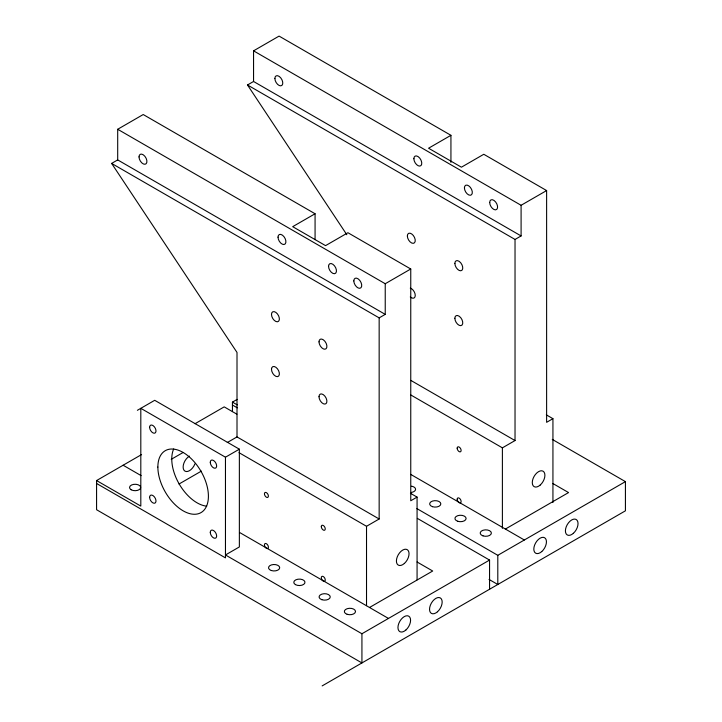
<?xml version="1.0" encoding="UTF-8"?>
<svg xmlns="http://www.w3.org/2000/svg" width="722" height="722" viewBox="0 0 722 722"><rect width="100%" height="100%" fill="white"/><g stroke="black" fill="none" stroke-linecap="round" stroke-linejoin="round"><path stroke-width="1.08" d="M117.695 129.274L385.232 283.737L385.232 314.377L117.695 159.914L117.695 129.274L143.218 114.536L315.072 213.757L315.072 239.668M253.557 50.838L521.094 205.292L521.094 235.941L253.557 81.478L253.557 50.838L279.08 36.1L450.934 135.312L450.934 162.36M111.63 163.416L379.158 317.879L379.158 518.992L237.006 436.927L237.006 352.444L111.63 163.416L117.695 159.914M346.804 234.704L247.493 84.979L253.557 81.478M315.072 213.757L292.699 226.672L325.559 245.633L347.923 232.728L410.755 268.999L410.755 500.761L417.072 497.106L417.072 579.829M450.934 135.312L428.57 148.227L461.421 167.197L483.785 154.282L546.617 190.563L546.617 422.316L552.935 418.67L552.935 502.503M137.388 410.304L154.707 400.304L239.361 449.183L239.361 546.942L225.463 554.965L361.93 633.754L489.561 560.073L489.561 589.251M385.232 283.737L410.755 268.999M521.094 205.292L546.617 190.563M361.93 633.754L361.93 662.94L96.577 509.732L96.577 480.554L141.584 454.571M195.039 423.706L224.199 406.874L236.888 414.193M232.439 411.594L232.439 402.109L237.186 399.374M379.158 317.879L385.232 314.377M247.493 84.979L515.03 239.442L521.094 235.941M171.231 459.336L182.892 452.604M227.286 442.532L237.006 436.927M179.002 484.029L201.357 471.123M96.577 480.554L140.808 506.086L140.808 408.327L225.463 457.207L239.361 449.183M238.973 452.649L366.523 526.293L379.158 518.992M410.863 395.006L502.395 447.848L515.03 440.555L515.03 239.442M369.52 607.491L432.695 571.012L417.072 561.996M505.382 529.055L568.557 492.575L552.944 483.559M416.892 508.604L497.801 555.317L625.423 481.628L625.423 510.815L322.156 685.9M546.301 414.843L552.935 418.67M552.258 439.391L625.423 481.628M410.845 380.404L515.03 440.555M410.692 474.381L524.334 539.993M410.439 493.279L417.072 497.106M232.439 402.109L237.249 404.889M232.439 405.033L237.321 407.849M417.361 518.396L489.561 560.073M489.02 579.423L497.801 584.495L497.801 555.317M123.11 465.23L141.124 475.627M239.686 532.538L388.472 618.438M96.577 483.469L225.463 557.88L225.463 457.207M502.395 447.848L502.395 528.333M366.523 526.293L366.523 605.659M410.276 288.132A5.586 3.222 60 0 1 415.249 295.406A5.586 3.222 60 0 1 410.276 296.941M411.423 486.177A5.586 3.222 0 0 1 415.565 489.29A5.586 3.222 0 0 1 411.423 492.404M194.922 463.894A8.935 5.162 -60 0 1 183.984 470.221A8.935 5.162 -60 0 1 189.453 456.114M206.709 506.167A35.739 20.631 60 0 1 179.164 483.939A35.739 20.631 60 0 1 173.686 448.976M322.77 580.741A2.789 1.615 60 0 1 321.768 576.49A2.789 1.615 60 0 1 325.071 578.9A2.789 1.615 60 0 1 323.285 581.111M266.418 548.287A2.789 1.615 60 0 1 264.631 544.009A2.789 1.615 60 0 1 267.934 545.408A2.789 1.615 60 0 1 266.932 548.503M454.869 318.276A5.586 3.222 60 0 0 460.789 325.649A5.586 3.222 60 0 0 460.789 317.752A5.586 3.222 60 0 0 454.869 318.276M540.227 485.031A8.935 5.162 -60 0 0 543.061 471.186A8.935 5.162 -60 0 0 532.493 480.563A8.935 5.162 -60 0 0 540.227 485.031M457.17 448.191A2.789 1.615 60 0 0 460.131 451.873A2.789 1.615 60 0 0 460.131 447.92A2.789 1.615 60 0 0 457.17 448.191M457.17 499.254A2.789 1.615 60 0 0 460.131 502.936A2.789 1.615 60 0 0 460.131 498.983A2.789 1.615 60 0 0 457.17 499.254M464.417 187.9A5.586 3.222 60 0 0 470.347 195.265A5.586 3.222 60 0 0 470.347 187.368A5.586 3.222 60 0 0 464.417 187.9M489.697 202.485A5.586 3.222 60 0 0 495.617 209.858A5.586 3.222 60 0 0 495.617 201.961A5.586 3.222 60 0 0 489.697 202.485M454.869 263.413A5.586 3.222 60 0 0 460.789 270.777A5.586 3.222 60 0 0 460.789 262.88A5.586 3.222 60 0 0 454.869 263.413M274.883 78.463A5.586 3.222 60 0 0 280.804 85.837A5.586 3.222 60 0 0 280.804 77.94A5.586 3.222 60 0 0 274.883 78.463M413.877 158.714A5.586 3.222 60 0 0 419.798 166.087A5.586 3.222 60 0 0 419.798 158.19A5.586 3.222 60 0 0 413.877 158.714M407.352 235.977A5.586 3.222 60 0 0 413.273 243.341A5.586 3.222 60 0 0 413.273 235.444A5.586 3.222 60 0 0 407.352 235.977M432.46 506.673A5.586 3.222 0 0 0 440.835 503.884A5.586 3.222 0 0 0 432.46 501.086A5.586 3.222 0 0 0 432.46 506.673M457.73 521.266A5.586 3.222 0 0 0 466.105 518.468A5.586 3.222 0 0 0 457.73 515.679A5.586 3.222 0 0 0 457.73 521.266M483 535.859A5.586 3.222 0 0 0 491.375 533.062A5.586 3.222 0 0 0 483 530.273A5.586 3.222 0 0 0 483 535.859M541.762 551.572A8.935 5.162 -60 0 0 544.596 537.728A8.935 5.162 -60 0 0 534.027 547.105A8.935 5.162 -60 0 0 541.762 551.572M573.349 533.332A8.935 5.162 -60 0 0 576.183 519.488A8.935 5.162 -60 0 0 565.615 528.865A8.935 5.162 -60 0 0 573.349 533.332M210.273 462.297A4.503 2.599 60 0 0 215.057 468.244A4.503 2.599 60 0 0 215.057 461.872A4.503 2.599 60 0 0 210.273 462.297M210.273 532.331A4.503 2.599 60 0 0 215.057 538.278A4.503 2.599 60 0 0 215.057 531.906A4.503 2.599 60 0 0 210.273 532.331M347.138 614.296A5.586 3.222 0 0 0 355.513 611.507A5.586 3.222 0 0 0 347.138 608.709A5.586 3.222 0 0 0 347.138 614.296M131.169 489.76A5.586 3.222 0 0 0 140.51 488.316A5.586 3.222 0 0 0 133.669 484.372A5.586 3.222 0 0 0 131.169 489.76M295.433 584.603A5.586 3.222 0 0 0 304.783 583.159A5.586 3.222 0 0 0 297.942 579.206A5.586 3.222 0 0 0 295.433 584.603M405.899 630.008A8.935 5.162 -60 0 0 408.733 616.164A8.935 5.162 -60 0 0 398.165 625.541A8.935 5.162 -60 0 0 405.899 630.008M437.487 611.769A8.935 5.162 -60 0 0 440.321 597.933A8.935 5.162 -60 0 0 429.752 607.301A8.935 5.162 -60 0 0 437.487 611.769M149.625 427.28A4.503 2.599 60 0 0 154.4 433.227A4.503 2.599 60 0 0 154.4 426.855A4.503 2.599 60 0 0 149.625 427.28M157.865 467.053A35.739 20.631 60 0 0 195.77 514.217A35.739 20.631 60 0 0 195.77 463.668A35.739 20.631 60 0 0 157.865 467.053M149.625 497.314A4.503 2.599 60 0 0 154.4 503.261A4.503 2.599 60 0 0 154.4 496.889A4.503 2.599 60 0 0 149.625 497.314M271.319 570.524A5.586 3.222 0 0 0 279.703 567.736A5.586 3.222 0 0 0 271.319 564.938A5.586 3.222 0 0 0 271.319 570.524M321.868 599.702A5.586 3.222 0 0 0 330.243 596.913A5.586 3.222 0 0 0 321.868 594.125A5.586 3.222 0 0 0 321.868 599.702M328.555 266.337A5.586 3.222 60 0 0 334.476 273.71A5.586 3.222 60 0 0 334.476 265.804A5.586 3.222 60 0 0 328.555 266.337M139.021 156.909A5.586 3.222 60 0 0 144.941 164.273A5.586 3.222 60 0 0 144.941 156.376A5.586 3.222 60 0 0 139.021 156.909M319.007 341.849A5.586 3.222 60 0 0 324.927 349.222A5.586 3.222 60 0 0 324.927 341.316A5.586 3.222 60 0 0 319.007 341.849M271.49 314.413A5.586 3.222 60 0 0 277.41 321.786A5.586 3.222 60 0 0 277.41 313.889A5.586 3.222 60 0 0 271.49 314.413M319.007 396.721A5.586 3.222 60 0 0 324.927 404.085A5.586 3.222 60 0 0 324.927 396.188A5.586 3.222 60 0 0 319.007 396.721M264.442 493.803A2.789 1.615 60 0 0 267.402 497.485A2.789 1.615 60 0 0 267.402 493.532A2.789 1.615 60 0 0 264.442 493.803M321.308 526.627A2.789 1.615 60 0 0 324.268 530.309A2.789 1.615 60 0 0 324.268 526.365A2.789 1.615 60 0 0 321.308 526.627M353.825 280.93A5.586 3.222 60 0 0 359.755 288.295A5.586 3.222 60 0 0 359.755 280.398A5.586 3.222 60 0 0 353.825 280.93M271.49 369.285A5.586 3.222 60 0 0 277.41 376.649A5.586 3.222 60 0 0 277.41 368.752A5.586 3.222 60 0 0 271.49 369.285M404.365 563.467A8.935 5.162 -60 0 0 407.199 549.632A8.935 5.162 -60 0 0 396.622 558.999A8.935 5.162 -60 0 0 404.365 563.467M278.015 237.159A5.586 3.222 60 0 0 283.936 244.523A5.586 3.222 60 0 0 283.936 236.626A5.586 3.222 60 0 0 278.015 237.159"/></g></svg>
